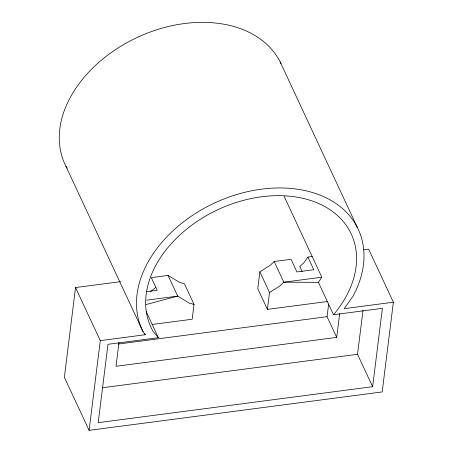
<?xml version="1.0" encoding="UTF-8"?>
<svg xmlns="http://www.w3.org/2000/svg" width="453" height="453" viewBox="0 0 453 453"><rect width="100%" height="100%" fill="white"/><g stroke="black" fill="none" stroke-linecap="round" stroke-linejoin="round"><path stroke-width="0.68" d="M120.583 281.653L75.543 287.553L64.36 377.281L89.105 430.35L382.185 391.936L393.374 302.208L368.629 249.139L363.782 249.773M89.105 430.35L100.289 340.622L75.543 287.553M118.975 342.564L116.019 366.296L336.709 337.366L339.671 313.635M146.704 291.641L157.185 290.265L151.291 277.621L168.074 275.424L179.654 282.462L184.394 283.725L194.037 304.405L192.185 319.235L152.248 324.473M312.191 256.534L307.904 257.094L313.799 269.739L296.93 271.947L291.03 259.309L274.173 261.517L270.243 265.248L259.869 271.823L257.768 288.697L267.412 309.376L327.445 301.505M267.412 309.376L269.512 292.508L259.869 271.823M336.709 337.366L327.066 316.687L328.635 304.122M146.24 311.647L158.38 337.689L107.973 344.291L98.205 422.655L372.638 386.686L357.53 354.297L363.029 310.214M372.638 386.686L382.406 308.323L333.51 314.733A110.475 78.392 -25 0 0 266.919 196.183A110.475 78.392 -25 0 0 152.904 331.098L158.38 337.689M269.512 292.508L279.892 285.934L283.816 282.196L318.408 282.344L321.828 277.213L284.116 196.336M307.904 257.094L303.889 262.774L299.801 266.511L302.157 271.568M150.656 291.664L155.804 287.253M145.979 304.575L177.718 296.103L189.297 303.148L194.037 304.405M146.67 300.175L177.718 296.103L168.074 275.424M321.828 277.213L283.816 282.196L274.173 261.517M100.289 340.622L145.328 334.716L144.733 333.442M393.374 302.208L344.195 308.652L353.046 296.132A119.173 84.558 -25 0 0 255.9 190.005A119.173 84.558 -25 0 0 143.097 331.8L145.328 334.716M118.284 344.048L327.066 316.687M102.004 387.791L357.53 354.297M281.058 63.765A119.173 84.558 -25 0 0 136.07 37.984A119.173 84.558 -25 0 0 65.878 166.194L67.361 168.142M280.158 61.914L357.377 227.514M318.408 282.344L333.51 314.733M65.878 166.194L143.097 331.8"/></g></svg>
